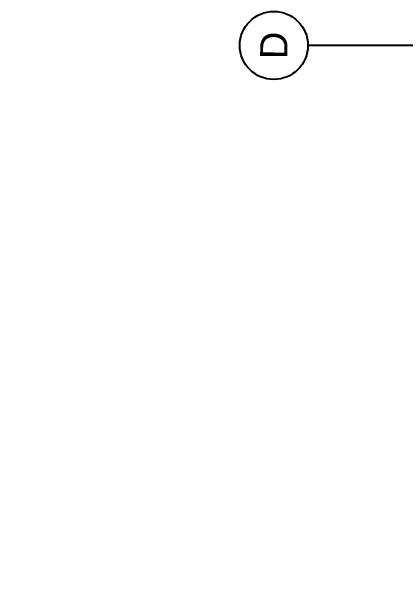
# Model space of a CAD drawing. Header units: millimetres. Extents: x 400392 to 401186, y 4543812 to 4544115.
# Drawn here: x 400622.38 to 400628.17, y 4544001.22 to 4544009.6 of the extents above; entities that cross this region are included whole.
import ezdxf
from ezdxf.enums import TextEntityAlignment as Align

# ---------------------------------------------------------------- set-up
doc = ezdxf.new("R2010")
doc.units = ezdxf.units.MM
doc.linetypes.add('AKS', pattern=[3, 2.5, -0.25, 0, -0.25])
for name, color, linetype in [('aks prota', 2, 'AKS'), ('caks prota', 4, 'Continuous'), ('not çizgisi prota', 4, 'Continuous'), ('st_s_ölçü', 4, 'Continuous'), ('taks prota', 7, 'Continuous')]:
    doc.layers.add(name, color=color, linetype=linetype)
doc.styles.add('OLCU', font='romanstw.shx')
doc.styles.add('TAKS', font='Arial Unicode.ttf')
doc.dimstyles.new('1-50', dxfattribs={"dimtxt": 10, "dimasz": 4, "dimexe": 4, "dimexo": 8, "dimgap": 4, "dimtad": 1, "dimdec": 1, "dimrnd": 0.05, "dimzin": 9, "dimdsep": 46, "dimtxsty": 'OLCU', "dimblk1": 'OBLIQUE', "dimblk2": 'OBLIQUE', "dimsah": 1, "dimcen": 2, "dimdle": 4, "dimclrd": 4, "dimclre": 4, "dimclrt": 3, "dimadec": 1, "dimazin": 0, "dimtfac": 1, "dimtdec": 1, "dimtix": 1, "dimtmove": 2, "dimatfit": 3, "dimldrblk": 'OBLIQUE', "dimfxl": 1, "dimtvp": 1, "dimtolj": 1, "dimtzin": 1, "dimarcsym": 0})

# ---------------------------------------------------------------- blocks, each defined once
blk = doc.blocks.new('_Oblique')
at = {"layer": 'st_s_ölçü', "lineweight": -2}
blk.add_line((-0.5, -0.5), (0.5, 0.5), dxfattribs=at)

msp = doc.modelspace()

# ---------------------------------------------------------------- linework, layer by layer
at = {"layer": 'aks prota', "ltscale": 10}
msp.add_line((400659.96366, 4544009.09803), (400626.73316, 4544009.09803), dxfattribs=at)
at = {"layer": 'caks prota', "ltscale": 0.05}
msp.add_circle((400626.23316, 4544009.09799), 0.5, dxfattribs=at)

# ---------------------------------------------------------------- texts
at = {"layer": 'taks prota', "style": 'TAKS'}
msp.add_text('D', height=0.4, rotation=89.505168, dxfattribs=at).set_placement((400626.23316, 4544009.09799), align=Align.MIDDLE_CENTER)

# ---------------------------------------------------------------- leaders
at = {"layer": 'not çizgisi prota'}
msp.add_leader([(400634.03466, 4544008.2383), (400632.8849, 4544007.67974), (400632.8849, 4544006.24135)], dimstyle='1-50', override={"dimasz": 12, "dimgap": 4, "dimtad": 0}, dxfattribs=at)

doc.saveas('drawing.dxf')
